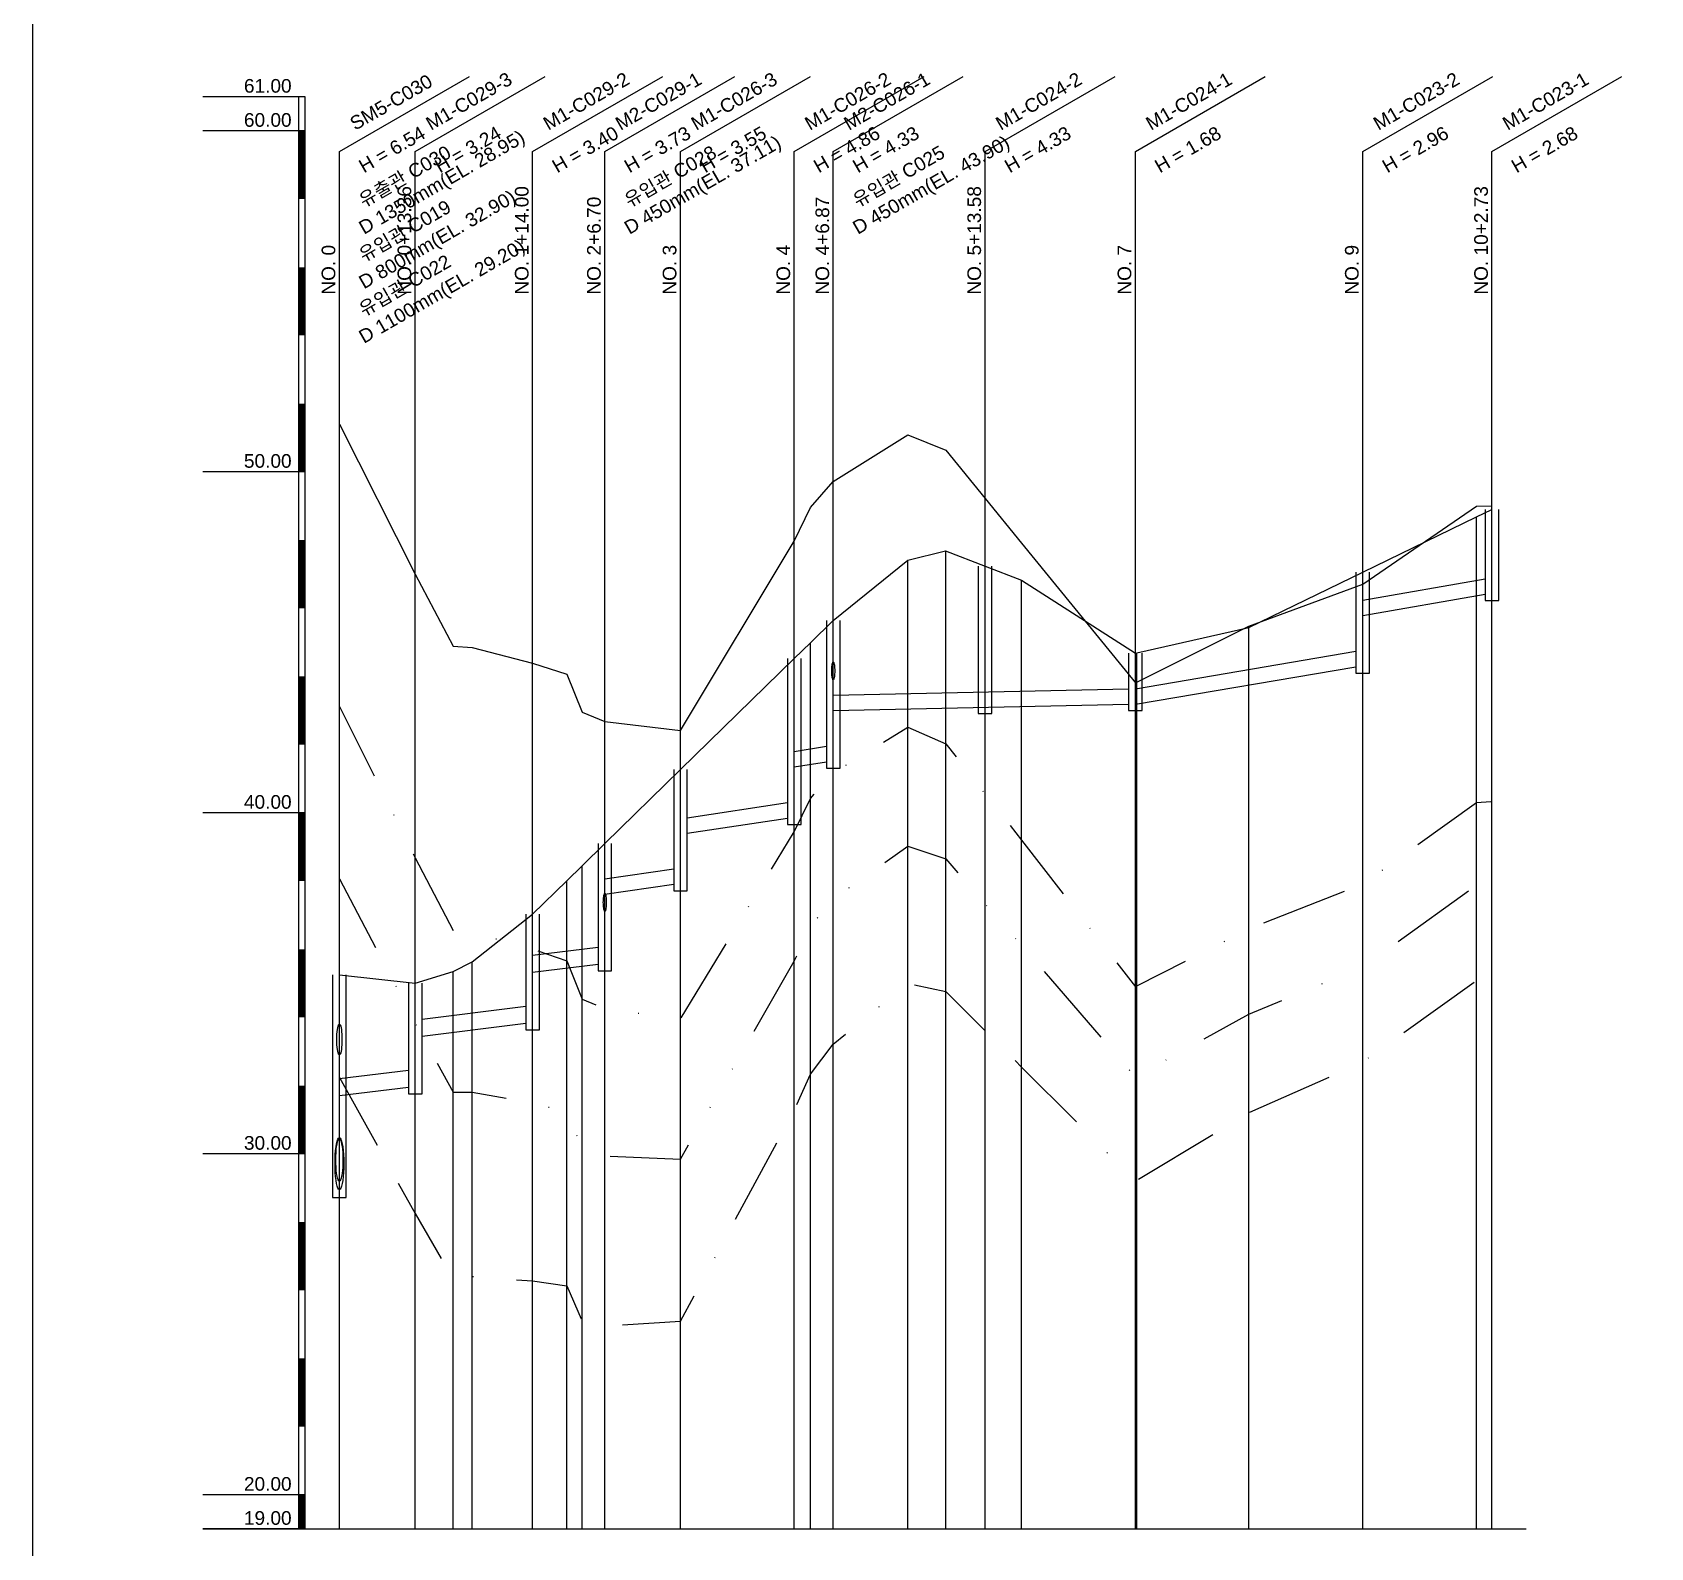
# Model space of a CAD drawing. Header units: millimetres. Extents: x -105495 to 3444, y -108190 to 2013.
# Drawn here: x 20 to 257.2, y -19798.7 to -19576.6 of the extents above; entities that cross this region are included whole.
import ezdxf
from ezdxf.enums import TextEntityAlignment as Align

# ---------------------------------------------------------------- set-up
doc = ezdxf.new("R2010")
doc.units = ezdxf.units.MM
for name, pattern in [('BORDER', [44.45, 12.7, -6.35, 12.7, -6.35, 0, -6.35]), ('DASHDOT', [25.4, 12.7, -6.35, 0, -6.35]), ('DIVIDE', [31.75, 12.7, -6.35, 0, -6.35, 0, -6.35])]:
    doc.linetypes.add(name, pattern=pattern)
for name, color, linetype in [('KZ_종단_계획선', 1, 'Continuous'), ('KZ_종단_관로', 4, 'Continuous'), ('KZ_종단_깃발', 7, 'Continuous'), ('KZ_종단_도각', 7, 'Continuous'), ('KZ_종단_맨홀', 4, 'Continuous'), ('KZ_종단_수직선', 7, 'Continuous'), ('KZ_종단_암선1', 56, 'DASHDOT'), ('KZ_종단_암선2', 4, 'DIVIDE'), ('KZ_종단_암선3', 6, 'BORDER'), ('KZ_종단_원형관', 4, 'Continuous'), ('KZ_종단_지반선', 3, 'Continuous'), ('KZ_종단_테이블선', 7, 'Continuous'), ('KZ_종단_폴대', 7, 'Continuous')]:
    doc.layers.add(name, color=color, linetype=linetype)
doc.styles.get("Standard").update_dxf_attribs({"font": 'arial.ttf'})

msp = doc.modelspace()

# ---------------------------------------------------------------- linework, layer by layer
at = {"layer": 'KZ_종단_계획선'}
msp.add_lwpolyline([(65, -19714.75), (65, -19714.75), (65, -19714.75), (65, -19714.75), (65, -19714.75), (65, -19714.75), (76.13, -19716), (81.67, -19714.27), (84.47, -19712.84), (93.33, -19705.84), (98.33, -19700.95), (100.57, -19698.77), (103.91, -19695.5), (103.91, -19695.5), (103.91, -19695.5), (103.91, -19695.5), (103.91, -19695.5), (103.92, -19695.5), (115, -19684.67), (131.67, -19668.39), (134.04, -19666.07), (137.39, -19662.8), (137.39, -19662.8), (137.39, -19662.8), (137.39, -19662.8), (137.39, -19662.8), (137.39, -19662.8), (148.33, -19653.94), (153.86, -19652.59), (159.65, -19654.82), (165, -19656.88), (181.67, -19667.59), (181.9, -19667.54), (198.33, -19663.84), (215, -19655.72), (231.67, -19647.61), (233.94, -19646.5)], dxfattribs=at)
at = {"layer": 'KZ_종단_관로'}
for p, q in [((215, -19659.82), (232.94, -19656.7)), ((215, -19662.07), (232.94, -19658.95)), ((181.67, -19672.8), (214, -19667.32)), ((181.67, -19675.05), (214, -19669.57)), ((137.39, -19673.75), (180.67, -19672.8)), ((137.39, -19676), (180.67, -19675.05)), ((131.67, -19682.01), (136.39, -19681.25)), ((131.67, -19684.26), (136.39, -19683.5)), ((116, -19691.73), (130.67, -19689.51)), ((116, -19693.98), (130.67, -19691.76)), ((103.91, -19700.7), (114, -19699.23)), ((103.91, -19702.95), (114, -19701.48)), ((93.33, -19711.86), (102.91, -19710.7)), ((93.33, -19714.36), (102.91, -19713.2)), ((77.13, -19721.24), (92.33, -19719.36)), ((77.13, -19723.74), (92.33, -19721.86)), ((65, -19729.96), (75.13, -19728.74)), ((65, -19732.46), (75.13, -19731.24))]:
    msp.add_line(p, q, dxfattribs=at)
at = {"layer": 'KZ_종단_깃발'}
for p, q in [((65, -19594.02), (84.05, -19583.02)), ((76.13, -19594.02), (95.18, -19583.02)), ((93.33, -19594.02), (112.39, -19583.02)), ((103.91, -19594.02), (122.97, -19583.02)), ((115, -19594.02), (134.05, -19583.02)), ((131.67, -19594.02), (150.72, -19583.02)), ((137.39, -19594.02), (156.44, -19583.02)), ((159.65, -19594.02), (178.71, -19583.02)), ((181.67, -19594.02), (200.72, -19583.02)), ((215, -19594.02), (234.05, -19583.02)), ((233.94, -19594.02), (253, -19583.02)), ((65, -19796), (65, -19594.02)), ((76.13, -19796), (76.13, -19594.02)), ((93.33, -19796), (93.33, -19594.02)), ((103.91, -19796), (103.91, -19594.02)), ((115, -19796), (115, -19594.02)), ((131.67, -19796), (131.67, -19594.02)), ((137.39, -19796), (137.39, -19594.02)), ((159.65, -19796), (159.65, -19594.02)), ((181.67, -19796), (181.67, -19594.02)), ((215, -19796), (215, -19594.02)), ((233.94, -19796), (233.94, -19594.02))]:
    msp.add_line(p, q, dxfattribs=at)
at = {"layer": 'KZ_종단_도각'}
msp.add_lwpolyline([(20, -19964), (861, -19964), (861, -19370), (20, -19370)], close=True, dxfattribs=at)
at = {"layer": 'KZ_종단_맨홀'}
for points in [[(232.94, -19646.5), (232.94, -19659.89), (234.94, -19659.89), (234.94, -19646.5)], [(158.65, -19654.82), (158.65, -19676.46), (160.65, -19676.46), (160.65, -19654.82)], [(214, -19655.72), (214, -19670.51), (216, -19670.51), (216, -19655.72)], [(136.39, -19662.8), (136.39, -19684.44), (138.39, -19684.44), (138.39, -19662.8)], [(130.67, -19668.39), (130.67, -19692.7), (132.67, -19692.7), (132.67, -19668.39)], [(180.67, -19667.59), (180.67, -19675.99), (182.67, -19675.99), (182.67, -19667.59)], [(114, -19684.67), (114, -19702.42), (116, -19702.42), (116, -19684.67)], [(102.91, -19695.5), (102.91, -19714.16), (104.91, -19714.16), (104.91, -19695.5)], [(92.33, -19705.84), (92.33, -19722.82), (94.33, -19722.82), (94.33, -19705.84)], [(64, -19714.75), (64, -19747.43), (66, -19747.43), (66, -19714.75)], [(75.13, -19716), (75.13, -19732.21), (77.13, -19732.21), (77.13, -19716)]]:
    msp.add_lwpolyline(points, dxfattribs=at)
at = {"layer": 'KZ_종단_수직선'}
for p, q in [((233.94, -19796), (233.94, -19646.5)), ((231.67, -19796), (231.67, -19647.61)), ((148.33, -19796), (148.33, -19653.94)), ((153.87, -19796), (153.87, -19652.59)), ((159.65, -19796), (159.65, -19654.82)), ((215, -19796), (215, -19655.72)), ((165, -19796), (165, -19656.88)), ((137.39, -19796), (137.39, -19662.8)), ((137.39, -19796), (137.39, -19662.8)), ((137.39, -19796), (137.39, -19662.8)), ((137.39, -19796), (137.39, -19662.8)), ((137.39, -19796), (137.39, -19662.8)), ((137.39, -19796), (137.39, -19662.8)), ((198.33, -19796), (198.33, -19663.84)), ((134.04, -19796), (134.04, -19666.07)), ((131.67, -19796), (131.67, -19668.39)), ((181.67, -19796), (181.67, -19667.59)), ((181.91, -19796), (181.91, -19667.54)), ((115, -19796), (115, -19684.67)), ((103.92, -19796), (103.92, -19695.5)), ((103.92, -19796), (103.92, -19695.5)), ((103.92, -19796), (103.92, -19695.5)), ((103.92, -19796), (103.92, -19695.5)), ((103.92, -19796), (103.92, -19695.5)), ((103.92, -19796), (103.92, -19695.5)), ((100.57, -19796), (100.57, -19698.77)), ((98.33, -19796), (98.33, -19700.95)), ((93.33, -19796), (93.33, -19705.84)), ((84.47, -19796), (84.47, -19712.84)), ((65, -19796), (65, -19714.75)), ((65, -19796), (65, -19714.75)), ((65, -19796), (65, -19714.75)), ((65, -19796), (65, -19714.75)), ((65, -19796), (65, -19714.75)), ((65, -19796), (65, -19714.75)), ((65, -19796), (65, -19714.75)), ((65, -19796), (65, -19714.75)), ((65, -19796), (65, -19714.75)), ((65, -19796), (65, -19714.75)), ((65, -19796), (65, -19714.75)), ((76.13, -19796), (76.13, -19716)), ((81.67, -19796), (81.67, -19714.27))]:
    msp.add_line(p, q, dxfattribs=at)
at = {"layer": 'KZ_종단_암선1', "flags": 128}
msp.add_lwpolyline([(65, -19676.75), (65, -19676.75), (65, -19676.75), (65, -19676.75), (65, -19676.75), (65, -19675.42), (76.13, -19697.6), (81.67, -19708.27), (84.47, -19708.5), (93.33, -19710.96), (98.33, -19712.69), (100.57, -19718.3), (103.92, -19719.7), (103.92, -19719.7), (103.92, -19719.7), (103.92, -19719.7), (103.92, -19719.7), (103.92, -19719.7), (115, -19721.22), (131.67, -19693.77), (134.04, -19688.88), (137.39, -19685.15), (137.39, -19685.15), (137.39, -19685.15), (137.39, -19685.15), (137.39, -19685.15), (137.39, -19685.15), (148.33, -19678.46), (153.87, -19680.87), (159.65, -19688.21), (165, -19694.99), (181.67, -19716.5), (181.91, -19716.38), (198.33, -19708.01), (215, -19701.46), (231.67, -19689.48), (233.94, -19689.34)], dxfattribs=at)
at = {"layer": 'KZ_종단_암선2', "flags": 128}
msp.add_lwpolyline([(65, -19702.01), (65, -19702.01), (65, -19702.01), (65, -19702.01), (65, -19702.01), (65, -19700.68), (76.13, -19721.82), (81.67, -19731.96), (84.47, -19731.94), (93.33, -19733.56), (98.33, -19734.82), (100.57, -19740.22), (103.92, -19741.31), (103.92, -19741.31), (103.92, -19741.31), (103.92, -19741.31), (103.92, -19741.31), (103.92, -19741.31), (115, -19741.79), (131.67, -19712.77), (134.04, -19707.65), (137.39, -19703.61), (137.39, -19703.61), (137.39, -19703.61), (137.39, -19703.61), (137.39, -19703.61), (137.39, -19703.61), (148.33, -19695.9), (153.87, -19697.74), (159.65, -19704.35), (165, -19710.45), (181.67, -19729.73), (181.91, -19729.6), (198.33, -19720.51), (215, -19713.58), (231.67, -19701.6), (233.94, -19701.47)], dxfattribs=at)
at = {"layer": 'KZ_종단_암선3', "flags": 128}
msp.add_lwpolyline([(65, -19731.16), (65, -19731.16), (65, -19731.16), (65, -19731.16), (65, -19731.16), (65, -19729.83), (76.13, -19749.76), (81.67, -19759.31), (84.47, -19758.98), (93.33, -19759.64), (98.33, -19760.35), (100.57, -19765.51), (103.92, -19766.24), (103.92, -19766.24), (103.92, -19766.24), (103.92, -19766.24), (103.92, -19766.24), (103.92, -19766.24), (115, -19765.52), (131.67, -19734.69), (134.04, -19729.32), (137.39, -19724.91), (137.39, -19724.91), (137.39, -19724.91), (137.39, -19724.91), (137.39, -19724.91), (137.39, -19724.91), (148.33, -19716.01), (153.87, -19717.21), (159.65, -19722.97), (165, -19728.28), (181.67, -19745), (181.91, -19744.86), (198.33, -19734.94), (215, -19727.56), (231.67, -19715.59), (233.94, -19715.48)], dxfattribs=at)
at = {"layer": 'KZ_종단_원형관'}
for p, q in [((137.17, -19669.96), (137.18, -19669.74)), ((137.17, -19670.18), (137.17, -19669.96)), ((137.17, -19670.41), (137.17, -19670.18)), ((137.18, -19670.63), (137.17, -19670.41)), ((137.18, -19669.74), (137.2, -19669.53)), ((137.2, -19670.84), (137.18, -19670.63)), ((137.2, -19669.53), (137.22, -19669.34)), ((137.22, -19671.03), (137.2, -19670.84)), ((137.22, -19669.34), (137.25, -19669.18)), ((137.25, -19671.19), (137.22, -19671.03)), ((137.25, -19669.18), (137.28, -19669.05)), ((137.28, -19669.05), (137.31, -19668.95)), ((137.31, -19668.95), (137.35, -19668.89)), ((137.35, -19668.89), (137.39, -19668.87)), ((137.39, -19668.87), (137.43, -19668.89)), ((137.43, -19668.89), (137.46, -19668.95)), ((137.46, -19668.95), (137.5, -19669.05)), ((137.5, -19669.05), (137.53, -19669.18)), ((137.53, -19669.18), (137.56, -19669.34)), ((137.56, -19671.03), (137.53, -19671.19)), ((137.56, -19669.34), (137.58, -19669.53)), ((137.58, -19670.84), (137.56, -19671.03)), ((137.58, -19669.53), (137.59, -19669.74)), ((137.59, -19670.63), (137.58, -19670.84)), ((137.59, -19669.74), (137.6, -19669.96)), ((137.6, -19670.41), (137.59, -19670.63)), ((137.6, -19669.96), (137.61, -19670.18)), ((137.61, -19670.18), (137.6, -19670.41)), ((137.28, -19671.32), (137.25, -19671.19)), ((137.31, -19671.42), (137.28, -19671.32)), ((137.35, -19671.48), (137.31, -19671.42)), ((137.39, -19671.5), (137.35, -19671.48)), ((137.43, -19671.48), (137.39, -19671.5)), ((137.46, -19671.42), (137.43, -19671.48)), ((137.5, -19671.32), (137.46, -19671.42)), ((137.53, -19671.19), (137.5, -19671.32)), ((103.69, -19704.13), (103.7, -19703.91)), ((103.7, -19704.36), (103.69, -19704.13)), ((103.7, -19703.91), (103.71, -19703.69)), ((103.71, -19703.69), (103.72, -19703.48)), ((103.72, -19703.48), (103.75, -19703.29)), ((103.75, -19703.29), (103.77, -19703.13)), ((103.77, -19703.13), (103.8, -19703)), ((103.8, -19703), (103.84, -19702.9)), ((103.84, -19702.9), (103.88, -19702.84)), ((103.88, -19702.84), (103.91, -19702.82)), ((103.91, -19702.82), (103.95, -19702.84)), ((103.95, -19702.84), (103.99, -19702.9)), ((103.99, -19702.9), (104.02, -19703)), ((104.02, -19703), (104.05, -19703.13)), ((104.05, -19703.13), (104.08, -19703.29)), ((104.08, -19703.29), (104.1, -19703.48)), ((104.1, -19703.48), (104.12, -19703.69)), ((104.12, -19703.69), (104.13, -19703.91)), ((104.13, -19703.91), (104.13, -19704.13)), ((104.13, -19704.13), (104.13, -19704.36)), ((103.71, -19704.58), (103.7, -19704.36)), ((103.72, -19704.79), (103.71, -19704.58)), ((103.75, -19704.98), (103.72, -19704.79)), ((103.77, -19705.14), (103.75, -19704.98)), ((103.8, -19705.27), (103.77, -19705.14)), ((103.84, -19705.37), (103.8, -19705.27)), ((103.88, -19705.43), (103.84, -19705.37)), ((103.91, -19705.45), (103.88, -19705.43)), ((103.95, -19705.43), (103.91, -19705.45)), ((103.99, -19705.37), (103.95, -19705.43)), ((104.02, -19705.27), (103.99, -19705.37)), ((104.05, -19705.14), (104.02, -19705.27)), ((104.08, -19704.98), (104.05, -19705.14)), ((104.1, -19704.79), (104.08, -19704.98)), ((104.12, -19704.58), (104.1, -19704.79)), ((104.13, -19704.36), (104.12, -19704.58)), ((64.65, -19723.47), (64.67, -19723.11)), ((64.67, -19723.11), (64.71, -19722.79)), ((64.71, -19722.79), (64.76, -19722.51)), ((64.76, -19722.51), (64.81, -19722.28)), ((64.81, -19722.28), (64.87, -19722.12)), ((64.87, -19722.12), (64.93, -19722.01)), ((64.93, -19722.01), (65, -19721.98)), ((65, -19721.98), (65.07, -19722.01)), ((65.07, -19722.01), (65.13, -19722.12)), ((65.13, -19722.12), (65.19, -19722.28)), ((65.19, -19722.28), (65.24, -19722.51)), ((65.24, -19722.51), (65.29, -19722.79)), ((65.29, -19722.79), (65.33, -19723.11)), ((65.33, -19723.11), (65.35, -19723.47)), ((64.62, -19724.24), (64.63, -19723.85)), ((64.63, -19724.63), (64.62, -19724.24)), ((64.63, -19723.85), (64.65, -19723.47)), ((64.65, -19725.01), (64.63, -19724.63)), ((64.67, -19725.37), (64.65, -19725.01)), ((64.71, -19725.69), (64.67, -19725.37)), ((65.33, -19725.37), (65.29, -19725.69)), ((65.35, -19725.01), (65.33, -19725.37)), ((65.35, -19723.47), (65.37, -19723.85)), ((65.37, -19724.63), (65.35, -19725.01)), ((65.37, -19723.85), (65.38, -19724.24)), ((65.38, -19724.24), (65.37, -19724.63)), ((64.76, -19725.97), (64.71, -19725.69)), ((64.81, -19726.2), (64.76, -19725.97)), ((64.87, -19726.36), (64.81, -19726.2)), ((64.93, -19726.47), (64.87, -19726.36)), ((65, -19726.5), (64.93, -19726.47)), ((65.07, -19726.47), (65, -19726.5)), ((65.13, -19726.36), (65.07, -19726.47)), ((65.19, -19726.2), (65.13, -19726.36)), ((65.24, -19725.97), (65.19, -19726.2)), ((65.29, -19725.69), (65.24, -19725.97)), ((64.51, -19739.99), (64.59, -19739.52)), ((64.59, -19739.52), (64.68, -19739.14)), ((64.6, -19739.9), (64.67, -19739.52)), ((64.67, -19739.52), (64.74, -19739.21)), ((64.68, -19739.14), (64.78, -19738.86)), ((64.74, -19739.21), (64.82, -19738.98)), ((64.78, -19738.86), (64.89, -19738.69)), ((64.82, -19738.98), (64.91, -19738.84)), ((64.89, -19738.69), (65, -19738.63)), ((64.91, -19738.84), (65, -19738.79)), ((65, -19738.63), (65.11, -19738.69)), ((65, -19738.79), (65.09, -19738.84)), ((65.09, -19738.84), (65.18, -19738.98)), ((65.11, -19738.69), (65.22, -19738.86)), ((65.18, -19738.98), (65.26, -19739.21)), ((65.22, -19738.86), (65.32, -19739.14)), ((65.26, -19739.21), (65.33, -19739.52)), ((65.32, -19739.14), (65.41, -19739.52)), ((65.33, -19739.52), (65.4, -19739.9)), ((65.41, -19739.52), (65.49, -19739.99)), ((64.36, -19742.44), (64.37, -19741.78)), ((64.37, -19741.78), (64.4, -19741.14)), ((64.4, -19741.14), (64.45, -19740.53)), ((64.45, -19740.53), (64.51, -19739.99)), ((64.48, -19741.89), (64.49, -19741.36)), ((64.49, -19742.43), (64.48, -19741.89)), ((64.49, -19741.36), (64.51, -19740.83)), ((64.51, -19740.83), (64.55, -19740.34)), ((64.55, -19740.34), (64.6, -19739.9)), ((65.4, -19739.9), (65.45, -19740.34)), ((65.45, -19740.34), (65.49, -19740.83)), ((65.49, -19739.99), (65.55, -19740.53)), ((65.49, -19740.83), (65.51, -19741.36)), ((65.51, -19741.36), (65.52, -19741.89)), ((65.52, -19741.89), (65.51, -19742.43)), ((65.55, -19740.53), (65.6, -19741.14)), ((65.6, -19741.14), (65.63, -19741.78)), ((65.63, -19741.78), (65.63, -19742.44)), ((64.37, -19743.1), (64.36, -19742.44)), ((64.4, -19743.74), (64.37, -19743.1)), ((64.45, -19744.34), (64.4, -19743.74)), ((64.51, -19744.89), (64.45, -19744.34)), ((64.51, -19742.96), (64.49, -19742.43)), ((64.55, -19743.45), (64.51, -19742.96)), ((64.6, -19743.89), (64.55, -19743.45)), ((64.67, -19744.27), (64.6, -19743.89)), ((64.74, -19744.58), (64.67, -19744.27)), ((64.82, -19744.81), (64.74, -19744.58)), ((65.26, -19744.58), (65.18, -19744.81)), ((65.33, -19744.27), (65.26, -19744.58)), ((65.4, -19743.89), (65.33, -19744.27)), ((65.45, -19743.45), (65.4, -19743.89)), ((65.49, -19742.96), (65.45, -19743.45)), ((65.51, -19742.43), (65.49, -19742.96)), ((65.55, -19744.34), (65.49, -19744.89)), ((65.6, -19743.74), (65.55, -19744.34)), ((65.63, -19743.1), (65.6, -19743.74)), ((65.63, -19742.44), (65.63, -19743.1)), ((64.59, -19745.36), (64.51, -19744.89)), ((64.68, -19745.74), (64.59, -19745.36)), ((64.78, -19746.02), (64.68, -19745.74)), ((64.89, -19746.19), (64.78, -19746.02)), ((64.91, -19744.95), (64.82, -19744.81)), ((65, -19746.25), (64.89, -19746.19)), ((65, -19745), (64.91, -19744.95)), ((65.09, -19744.95), (65, -19745)), ((65.11, -19746.19), (65, -19746.25)), ((65.18, -19744.81), (65.09, -19744.95)), ((65.22, -19746.02), (65.11, -19746.19)), ((65.32, -19745.74), (65.22, -19746.02)), ((65.41, -19745.36), (65.32, -19745.74)), ((65.49, -19744.89), (65.41, -19745.36))]:
    msp.add_line(p, q, dxfattribs=at)
at = {"layer": 'KZ_종단_지반선', "flags": 128}
msp.add_lwpolyline([(65, -19635.34), (65, -19635.34), (65, -19635.34), (65, -19635.34), (65, -19635.34), (65, -19634.02), (76.13, -19656), (81.67, -19666.57), (84.47, -19666.75), (93.33, -19669.05), (98.33, -19670.69), (100.57, -19676.26), (103.92, -19677.6), (103.92, -19677.6), (103.92, -19677.6), (103.92, -19677.6), (103.92, -19677.6), (103.92, -19677.6), (115, -19678.92), (131.67, -19651.16), (134.04, -19646.23), (137.39, -19642.44), (137.39, -19642.44), (137.39, -19642.44), (137.39, -19642.44), (137.39, -19642.44), (137.39, -19642.44), (148.33, -19635.56), (153.87, -19637.84), (159.65, -19644.91), (165, -19651.44), (181.67, -19671.94), (181.91, -19671.82), (198.33, -19663.63), (215, -19657.47), (231.67, -19646.04), (233.94, -19645.98)], dxfattribs=at)
at = {"layer": 'KZ_종단_테이블선'}
msp.add_line((45, -19796), (238.94, -19796), dxfattribs=at)
at = {"layer": 'KZ_종단_폴대'}
for p, q in [((60, -19586), (45, -19586)), ((60, -19591), (45, -19591)), ((60, -19641), (45, -19641)), ((60, -19691), (45, -19691)), ((60, -19741), (45, -19741)), ((60, -19791), (45, -19791)), ((60, -19796), (45, -19796))]:
    msp.add_line(p, q, dxfattribs=at)
msp.add_lwpolyline([(60, -19796), (60, -19586), (59, -19586), (59, -19796), (60, -19796)], dxfattribs=at)
at = {"layer": 'KZ_종단_폴대', "const_width": 1}
for points in [[(59.5, -19601), (59.5, -19591)], [(59.5, -19621), (59.5, -19611)], [(59.5, -19641), (59.5, -19631)], [(59.5, -19661), (59.5, -19651)], [(59.5, -19681), (59.5, -19671)], [(59.5, -19701), (59.5, -19691)], [(59.5, -19721), (59.5, -19711)], [(59.5, -19741), (59.5, -19731)], [(59.5, -19761), (59.5, -19751)], [(59.5, -19781), (59.5, -19771)], [(59.5, -19796), (59.5, -19791)]]:
    msp.add_lwpolyline(points, dxfattribs=at)

# ---------------------------------------------------------------- texts
at = {"layer": 'KZ_종단_깃발'}
for s, rotation, p in [('SM5-C030', 30, (67.6, -19591.52)), ('M1-C029-3', 30, (78.73, -19591.52)), ('M1-C029-2', 30, (95.93, -19591.52)), ('M2-C029-1', 30, (106.51, -19591.52)), ('M1-C026-3', 30, (117.6, -19591.52)), ('M1-C026-2', 30, (134.26, -19591.52)), ('M2-C026-1', 30, (139.99, -19591.52)), ('M1-C024-2', 30, (162.25, -19591.52)), ('M1-C024-1', 30, (184.26, -19591.52)), ('M1-C023-2', 30, (217.6, -19591.52)), ('M1-C023-1', 30, (236.54, -19591.52)), ('NO. 0+13.36', 90, (76.13, -19615.02)), ('NO. 1+14.00', 90, (93.33, -19615.02)), ('NO. 5+13.58', 90, (159.65, -19615.02)), ('NO. 10+2.73', 90, (233.94, -19615.02)), ('NO. 2+6.70', 90, (103.91, -19615.02)), ('NO. 4+6.87', 90, (137.39, -19615.02)), ('NO. 0', 90, (65, -19615.02)), ('NO. 3', 90, (115, -19615.02)), ('NO. 4', 90, (131.67, -19615.02)), ('NO. 7', 90, (181.67, -19615.02)), ('NO. 9', 90, (215, -19615.02))]:
    msp.add_text(s, height=2, rotation=rotation, dxfattribs=at).set_placement(p, align=Align.BOTTOM_LEFT)
for s, p in [('H = 6.54', (67.6, -19595.52)), ('H = 3.24', (78.73, -19595.52)), ('H = 3.40', (95.93, -19595.52)), ('H = 3.55', (117.6, -19595.52)), ('H = 4.86', (134.26, -19595.52)), ('H = 2.96', (217.6, -19595.52)), ('D 1350mm(EL. 28.95)', (67.6, -19604.52)), ('H = 3.73', (106.51, -19595.52)), ('D 450mm(EL. 37.11)', (106.51, -19604.52)), ('H = 4.33', (139.99, -19595.52)), ('D 450mm(EL. 43.90)', (139.99, -19604.52)), ('H = 4.33', (162.25, -19595.52)), ('H = 1.68', (184.26, -19595.52)), ('H = 2.68', (236.54, -19595.52)), ('유출관 C030', (67.6, -19600.52)), ('유입관 C028', (106.51, -19600.52)), ('유입관 C025', (139.99, -19600.52)), ('D 800mm(EL. 32.90)', (67.6, -19612.52)), ('유입관 C019', (67.6, -19608.52)), ('D 1100mm(EL. 29.20)', (67.6, -19620.52)), ('유입관 C022', (67.6, -19616.52))]:
    msp.add_text(s, height=2, rotation=30, dxfattribs=at).set_placement(p, align=Align.TOP_LEFT)
at = {"layer": 'KZ_종단_폴대'}
for s, p in [('61.00', (58, -19586)), ('60.00', (58, -19591)), ('50.00', (58, -19641)), ('40.00', (58, -19691)), ('30.00', (58, -19741)), ('20.00', (58, -19791)), ('19.00', (58, -19796))]:
    msp.add_text(s, height=2, dxfattribs=at).set_placement(p, align=Align.BOTTOM_RIGHT)

doc.saveas('drawing.dxf')
